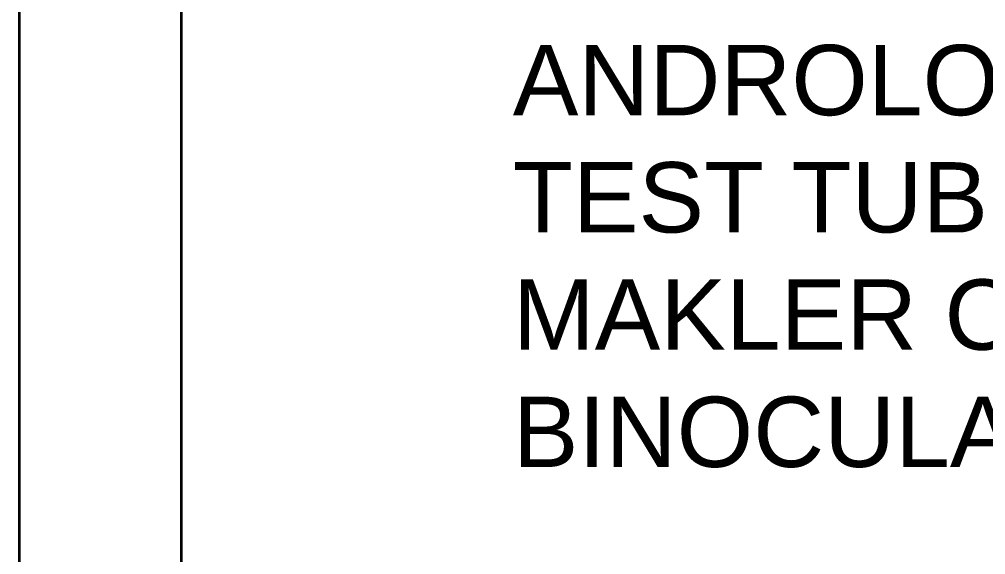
# Model space of a CAD drawing. Extents: x 2733443 to 3206532, y -1516114 to -1264405.
# Drawn here: x 2990443 to 2991816, y -1500944 to -1500183 of the extents above; entities that cross this region are included whole.
import ezdxf

# ---------------------------------------------------------------- set-up
doc = ezdxf.new("R2010")
doc.units = 0
doc.header["$MEASUREMENT"] = 0
doc.linetypes.add('1', pattern=[0, 0, 0])
doc.layers.get('0').update_dxf_attribs({"color": 250, "linetype": '1'})
doc.layers.add('fun-text', color=250, linetype='Continuous')
doc.layers.add('WALL', color=7, linetype='1', lineweight=35)
doc.styles.add('ARIAL', font='arial.ttf')

# ---------------------------------------------------------------- blocks, each defined once
blk = doc.blocks.new('EQUIPMENT')
at = {"layer": 'fun-text', "lineweight": -3, "insert": (-40448.66344366875, 1944.377631130163), "char_height": 100, "attachment_point": 1, "style": 'ARIAL'}
blk.add_mtext_dynamic_manual_height_columns('ANDROLOGY  LAF\\PTEST TUBE WARMER\\PMAKLER CHAMBER\\PBINOCULAR MICROSCOPE', width=1847.048965018243, gutter_width=1375, heights=[0], dxfattribs=at)

msp = doc.modelspace()

# ---------------------------------------------------------------- linework, layer by layer
at = {"layer": 'WALL'}
for p, q in [((2990443.349106936, -1498483.435907418), (2990443.349107048, -1501723.119892909)), ((2990673.349106936, -1498483.43590741), (2990673.349107048, -1501713.435907621))]:
    msp.add_line(p, q, dxfattribs=at)

# ---------------------------------------------------------------- block references
at = {"color": 240, "true_color": 0xed1f24}
msp.add_blockref('EQUIPMENT', (3031593.180935166, -1502163.435907622), dxfattribs=at)

doc.saveas('drawing.dxf')
